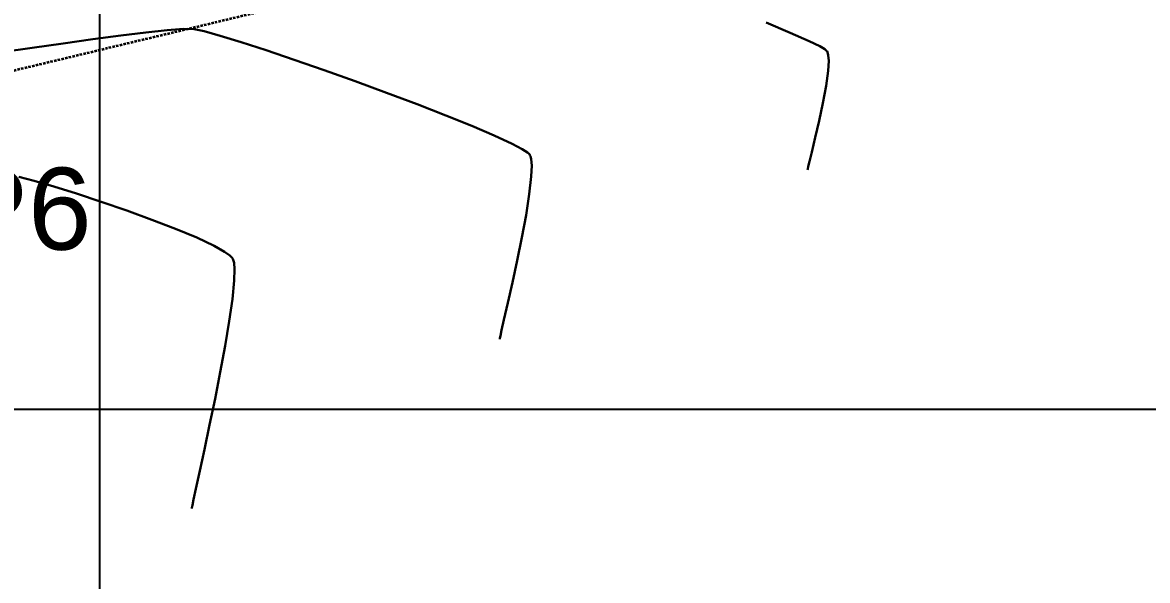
# Model space of a CAD drawing. Header units: millimetres. Extents: x 736950 to 738835, y 8500595 to 8502131.
# Drawn here: x 737894.3 to 737976.7, y 8501187.5 to 8501228.3 of the extents above; entities that cross this region are included whole.
import ezdxf
from ezdxf.enums import TextEntityAlignment as Align

# ---------------------------------------------------------------- set-up
doc = ezdxf.new("R2010")
doc.units = ezdxf.units.MM
doc.linetypes.add('DASHED', pattern=[0.75, 0.5, -0.25])
for name, color, linetype, lineweight in [('CONT-MJR', 80, 'Continuous', 30), ('COTAS', 40, 'Continuous', 5), ('CUADROS', 9, 'Continuous', 20), ('PERIMETRO', 7, 'Continuous', 35), ('pista', 251, 'Continuous', 5)]:
    doc.layers.add(name, color=color, linetype=linetype, lineweight=lineweight)
doc.layers.add('Cuadricula Coordenadas', color=5, linetype='Continuous')
doc.styles.add('COTAS', font='arial.ttf')
doc.styles.add('CUADROS', font='arial.ttf')
doc.dimstyles.new('Copy of GenDist', dxfattribs={"dimtxt": 0.5, "dimasz": 2, "dimexe": 0.18, "dimexo": 0.0625, "dimgap": 1, "dimtad": 2, "dimzin": 1, "dimdsep": 46, "dimtxsty": 'COTAS', "dimcen": 0.09, "dimse1": 1, "dimse2": 1, "dimsd1": 1, "dimsd2": 1, "dimadec": 0, "dimazin": 0, "dimtfac": 1, "dimtofl": 0, "dimtmove": 0, "dimatfit": 3, "dimfxl": 1, "dimtolj": 1, "dimtzin": 0, "dimarcsym": 0})

# ---------------------------------------------------------------- blocks, each defined once
blk = doc.blocks.new('*D155')
at = {"layer": 'Defpoints', "color": 0, "transparency": 16777216}
for p in [(737966.4867712476, 8501243.024781588), (737966.6724460351, 8501242.248666123), (737892.6513328892, 8501224.540148428)]:
    blk.add_point(p, dxfattribs=at)
at = {"layer": 'COTAS', "color": 0, "transparency": 16777216, "insert": (737929.1841467142, 8501235.391358722), "char_height": 0.5, "attachment_point": 5, "rotation": 13.45433814943491, "style": 'COTAS'}
blk.add_mtext('\\A1;76.11', dxfattribs=at)

msp = doc.modelspace()

# ---------------------------------------------------------------- hatches: boundary and pattern name
at = {"layer": 'pista'}
h = msp.add_hatch(dxfattribs=at)
h.set_pattern_fill('HONEY', color=256, scale=3, angle=9.94991650582834, style=0)
h.set_pattern_definition([(9.94991650582834, (1479841.21072825, -18.49207214638591), (0.4979252195647159, 0.4170677100899267), [0.375, -0.75]), (129.9499165058283, (1479841.21072825, -18.49207214638591), (-0.6101538418184378, 0.222682034283025), [0.3749999999999999, -0.7499999999999998]), (69.94991650582834, (1479841.21072825, -18.49207214638591), (-0.112228622253722, 0.6397497443729518), [-0.75, 0.375])])
h.paths.add_polyline_path([(737744.7999806425, 8501250.923935566), (737743.4751223363, 8501250.754223157), (737756.465848178, 8501242.026572531), (737763.5739612179, 8501242.006896213), (737770.002546867, 8501243.455222024), (737769.8468594846, 8501244.342704736), (737763.4750639071, 8501242.907173423), (737756.7405500773, 8501242.925815564)])
h.paths.add_polyline_path([(737794.2809870465, 8501256.017245878), (737809.7820272583, 8501263.709828075), (737823.391616501, 8501273.483615467), (737837.0791595323, 8501280.557800073), (737851.5530432165, 8501285.77819753), (737870.8510758049, 8501293.050216693, -0.9976846880626209), (737871.0089264096, 8501292.63424804), (737865.2748787645, 8501289.581801567, 0.7845063948290762), (737866.1540430214, 8501286.121818589), (737883.2588851704, 8501291.348365877), (737897.4188924351, 8501296.516943583), (737903.2981396064, 8501301.44146652, -0.5512150924587264), (737904.1219025984, 8501301.177325813), (737906.855912117, 8501297.98174819, 0.5618964424650519), (737910.2738656431, 8501298.536066804), (737914.22079628, 8501308.558674501), (737925.6412323939, 8501300.72656757, 0.340189525830376), (737928.7023693406, 8501300.894137181), (737936.9171069289, 8501306.117412793, -0.358727273887905), (737938.1716059428, 8501305.962964654), (737943.1732157968, 8501301.051021611, 0.3417074120720416), (737946.0555081918, 8501300.709858142), (737955.8779356404, 8501307.072689936), (737971.8320576148, 8501314.464803053), (737988.5677626224, 8501323.411181662), (738023.1375471824, 8501336.282937778), (738044.4246208373, 8501357.728329657), (738061.4456776979, 8501362.208386911), (738078.9085143938, 8501363.070318012), (738112.0997810266, 8501372.051506756), (738118.6561313582, 8501373.365123207), (738128.3493353954, 8501376.976906104), (738155.2251721952, 8501366.826195797), (738176.6167526407, 8501363.543890122), (738193.8053773039, 8501353.328603027), (738204.7313956148, 8501340.877429372), (738207.705198212, 8501335.751671141), (738214.35685511, 8501331.742925933), (738229.9282901662, 8501313.374534177), (738233.5603594936, 8501308.186787868), (738234.53883727, 8501308.358438132), (738230.6417003467, 8501313.924784988), (738214.9478837823, 8501332.43754055), (738208.3676942562, 8501336.403214611), (738205.4657963786, 8501341.405035153), (738194.387784551, 8501354.029418997), (738176.9261677533, 8501364.406946706), (738155.4549153853, 8501367.70147717), (738128.3514754312, 8501377.93815071), (738118.4090486554, 8501374.233504975), (738111.8936108743, 8501372.928085677), (738078.7671659255, 8501363.964436961), (738061.3074614278, 8501363.102660457), (738043.958527311, 8501358.536303693), (738022.6381405202, 8501337.057350922), (737988.196920163, 8501324.233464561), (737971.4304040315, 8501315.270615296), (737955.4419368334, 8501307.862588815), (737945.5806043665, 8501301.47455489, -0.3391433520832071), (737943.8038299843, 8501301.693147572), (737938.8116631231, 8501306.59581691, 0.3560082385246841), (737936.4342009705, 8501306.876887502), (737928.158540546, 8501301.61487459, -0.3502196171718997), (737926.1502499409, 8501301.468794718), (737914.5128481541, 8501309.44969617, 0.4302069892023044), (737913.4330382891, 8501309.014522241), (737909.4507249827, 8501298.90206584, -0.5704007069138802), (737907.5397775185, 8501298.566836312), (737904.9064502402, 8501301.644734057, 0.4931454261128044), (737902.7202336333, 8501302.131411942), (737896.9620044216, 8501297.308254998), (737882.9728831241, 8501292.20205278), (737866.0373022418, 8501287.027224885, -0.7384715771871906), (737865.6977918843, 8501288.787355538), (737871.5108758068, 8501291.881875956, 0.9119586051647783), (737870.5337161538, 8501293.892406015), (737851.2416702455, 8501286.62264278), (737836.7183275839, 8501281.384406622), (737822.9200107896, 8501274.252970394), (737809.3164408724, 8501264.483505804), (737793.8201376351, 8501256.79327439), (737778.9884914039, 8501246.402265295), (737769.846859484, 8501244.34270474), (737770.0025468671, 8501243.455222024), (737779.3594973255, 8501245.563292695)])
h.paths.add_polyline_path([(738260.5182952256, 8501271.251537092), (738234.538837269, 8501308.358438132), (738233.56035949, 8501308.186787868), (738259.6897886079, 8501270.86568047), (738269.3749442189, 8501234.589470252), (738274.5057655985, 8501215.583008338), (738279.7983711922, 8501189.602392923), (738280.7089290785, 8501189.641305126), (738275.382018582, 8501215.790318219), (738270.2441657205, 8501234.822827347)])

# ---------------------------------------------------------------- linework, layer by layer
at = {"layer": 'CONT-MJR'}
for points, elevation in [([(737950.5187796081, 8501227.55586629), (737948.7451974365, 8501228.301101835)], 3595), ([(737903.3779079654, 8501227.57842128), (737901.5451642117, 8501227.350988952)], 3600), ([(737904.9283425127, 8501227.742085151), (737903.3779079654, 8501227.57842128)], 3600), ([(737906.1256585014, 8501227.825513773), (737904.9283425127, 8501227.742085151)], 3600), ([(737908.8119203646, 8501227.33136505), (737907.6399009054, 8501227.656692253)], 3600), ([(737897.3159864923, 8501226.770686116), (737895.0611712314, 8501226.450749194)], 3600), ([(737899.5009206034, 8501227.076254966), (737897.3159864923, 8501226.770686116)], 3600), ([(737901.5451642117, 8501227.350988952), (737899.5009206034, 8501227.076254966)], 3600), ([(737952.6754447891, 8501226.557485754), (737951.8992432725, 8501226.940136245)], 3595), ([(737953.0436017226, 8501226.34297058), (737952.6754447891, 8501226.557485754)], 3595), ([(737953.3009669827, 8501225.913579483), (737953.2488558603, 8501226.118406903)], 3595), ([(737953.2907742744, 8501224.769022442), (737953.3304600164, 8501225.496673545)], 3595), ([(737953.1395750026, 8501223.653955828), (737953.2907742744, 8501224.769022442)], 3595), ([(737952.6325279316, 8501221.111248724), (737952.908405889, 8501222.402028166)], 3595), ([(737930.1649240372, 8501219.427984213), (737928.8645748426, 8501220.03304173)], 3600), ([(737931.4308309387, 8501218.654723784), (737931.2845930982, 8501218.786076728)], 3600), ([(737931.4722085989, 8501218.598684508), (737931.4308309387, 8501218.654723784)], 3600), ([(737931.5103115077, 8501218.517116962), (737931.4722085989, 8501218.598684508)], 3600), ([(737931.5661201383, 8501218.298180994), (737931.5103115077, 8501218.517116962)], 3600), ([(737931.5708910384, 8501217.022010755), (737931.6022131379, 8501217.841134124)], 3600), ([(737895.1973872592, 8501216.709867608), (737894.0674408185, 8501217.004319152)], 3605), ([(737951.7871476072, 8501217.519798644), (737951.7981689399, 8501217.580058137)], 3595), ([(737896.6367778532, 8501216.291690053), (737895.1973872592, 8501216.709867608)], 3605), ([(737898.3020727078, 8501215.77427384), (737896.6367778532, 8501216.291690053)], 3605), ([(737909.1183234364, 8501211.528953742), (737908.3595973602, 8501211.957055923)], 3605), ([(737909.6785824308, 8501211.077881617), (737909.5109102138, 8501211.245731762)], 3605), ([(737909.7321978917, 8501211.000833593), (737909.6785824308, 8501211.077881617)], 3605), ([(737909.7688854642, 8501210.921975072), (737909.7321978917, 8501211.000833593)], 3605), ([(737909.8377229341, 8501209.411249781), (737909.861695116, 8501210.248158382)], 3605), ([(737909.4736603705, 8501206.438279917), (737909.703417239, 8501208.058548877)], 3605), ([(737908.8155760246, 8501202.70815167), (737909.1703980563, 8501204.628721362)], 3605), ([(737929.2593692408, 8501205.12552054), (737929.2706768836, 8501205.188561905)], 3600), ([(737908.431140004, 8501200.754849296), (737908.8155760246, 8501202.70815167)], 3605), ([(737907.319605286, 8501195.48133068), (737907.6612089063, 8501197.063160345)], 3605), ([(737906.8660519841, 8501193.393200915), (737907.0361705882, 8501194.179882172)], 3605)]:
    msp.add_lwpolyline(points, dxfattribs=dict(at, elevation=elevation))
at = {"layer": 'CONT-MJR', "extrusion": (-0.01716016555535793, -0.9998527535182933, 0), "elevation": -8512638.6409069}
msp.add_lwpolyline([(591915.7681700103, 3600.000000000013), (591914.994668037, 3600.000000000013)], dxfattribs=at)
at = {"layer": 'CONT-MJR', "extrusion": (-0.2054776196131246, -0.978661814846234, 0), "elevation": -8471450.39226062}
msp.add_lwpolyline([(-1024649.992632065, 3600.000000000006), (-1024650.749639557, 3600.000000000006)], dxfattribs=at)
at = {"layer": 'CONT-MJR', "extrusion": (-0.4073483165245977, -0.9132728776354724, 0), "elevation": -8064543.454883316}
msp.add_lwpolyline([(-2789009.027879597, 3595.00000000001), (-2789010.539436215, 3595.00000000001)], dxfattribs=at)
at = {"layer": 'CONT-MJR', "extrusion": (0.2936719581844321, 0.9559062616052482, 0), "elevation": 8343079.563139728}
msp.add_lwpolyline([(1791198.819570396, 3600.000000000001), (1791200.423564625, 3600.000000000001)], dxfattribs=at)
at = {"layer": 'CONT-MJR', "extrusion": (-0.3089520666024214, -0.9510776101570749, 0), "elevation": -8313305.451826645}
msp.add_lwpolyline([(-1924659.681083106, 3600), (-1924661.599538875, 3600)], dxfattribs=at)
at = {"layer": 'CONT-MJR', "extrusion": (0.1396362311665163, -0.9902028695906772, 0), "elevation": -8314901.94123369}
msp.add_lwpolyline([(1917745.028904261, 3600.000000000006), (1917742.752717099, 3600.000000000006)], dxfattribs=at)
at = {"layer": 'CONT-MJR', "extrusion": (-0.3196892637963469, -0.9475224401634771, 0), "elevation": -8291005.255770102}
msp.add_lwpolyline([(-2018560.26777995, 3600.000000000013), (-2018562.42711252, 3600.000000000013)], dxfattribs=at)
at = {"layer": 'CONT-MJR', "extrusion": (0.6144745163639991, 0.7889366696631799, 0), "elevation": 7160382.538642614}
msp.add_lwpolyline([(4641588.557288409, 3595), (4641588.729010787, 3595)], dxfattribs=at)
at = {"layer": 'CONT-MJR', "extrusion": (0.7770876685661245, 0.6293923699588876, 0), "elevation": 5924061.244588401}
msp.add_lwpolyline([(6141735.923861499, 3595.000000000013), (6141735.976514668, 3595.000000000013)], dxfattribs=at)
at = {"layer": 'CONT-MJR', "extrusion": (0.9053974275952456, 0.4245650693402746, 0), "elevation": 4277464.629638433}
msp.add_lwpolyline([(7383679.086740756, 3595), (7383679.173032728, 3595)], dxfattribs=at)
at = {"layer": 'CONT-MJR', "extrusion": (0.9975070912371741, 0.07056630167120857, 0), "elevation": 1336013.723109192}
msp.add_lwpolyline([(8427958.079801619, 3595.000000000011), (8427958.49774946, 3595.000000000011)], dxfattribs=at)
at = {"layer": 'CONT-MJR', "extrusion": (-0.328332221287551, -0.9445623073489555, 0), "elevation": -8272218.260174457}
msp.add_lwpolyline([(-2094217.996661508, 3600), (-2094220.323152115, 3600)], dxfattribs=at)
at = {"layer": 'CONT-MJR', "extrusion": (-0.3361115103619647, -0.9418221979769849, 0), "elevation": -8254664.439481921}
msp.add_lwpolyline([(-2162371.033770088, 3600), (-2162373.453651619, 3600)], dxfattribs=at)
at = {"layer": 'CONT-MJR', "extrusion": (-0.3438329629349455, -0.9390308267567026, 0), "elevation": -8236632.171657152}
msp.add_lwpolyline([(-2230070.19720121, 3600), (-2230072.636699909, 3600)], dxfattribs=at)
at = {"layer": 'CONT-MJR', "extrusion": (0.9833760086008214, -0.1815809067834986, 0), "elevation": -817974.4869249159}
msp.add_lwpolyline([(8493896.312206214, 3595.000000000006), (8493897.585297741, 3595.000000000006)], dxfattribs=at)
at = {"layer": 'CONT-MJR', "extrusion": (-0.3522107600554415, -0.9359207127215255, 0), "elevation": -8216374.550475096}
msp.add_lwpolyline([(-2303584.353162312, 3600.000000000013), (-2303586.738529282, 3600.000000000013)], dxfattribs=at)
at = {"layer": 'CONT-MJR', "extrusion": (-0.3621030694130336, -0.9321380622642012, 0), "elevation": -8191517.162706014}
msp.add_lwpolyline([(-2390470.122320647, 3600), (-2390472.37987009, 3600)], dxfattribs=at)
at = {"layer": 'CONT-MJR', "extrusion": (-0.3748324103001827, -0.927092586632293, 0), "elevation": -8158017.759715853}
msp.add_lwpolyline([(-2502406.19684351, 3600), (-2502408.253018625, 3600)], dxfattribs=at)
at = {"layer": 'CONT-MJR', "extrusion": (0.9741992767372517, -0.2256895416376576, 0), "elevation": -1199723.775083042}
msp.add_lwpolyline([(8448430.385107238, 3595.00000000001), (8448431.649347493, 3595.00000000001)], dxfattribs=at)
at = {"layer": 'CONT-MJR', "extrusion": (-0.3928780095281645, -0.9195905989238841, 0), "elevation": -8107558.045256119}
msp.add_lwpolyline([(-2661349.958604794, 3600.00000000001), (-2661351.740120595, 3600.00000000001)], dxfattribs=at)
at = {"layer": 'CONT-MJR', "extrusion": (0.4702045367787753, 0.8825574732518315, 0), "elevation": 7849792.849294323}
msp.add_lwpolyline([(3346045.311599917, 3600.000000000003), (3346046.161398375, 3600.000000000003)], dxfattribs=at)
at = {"layer": 'CONT-MJR', "extrusion": (0.9720488930584857, -0.2347785115886307, 0), "elevation": -1278577.987798715}
msp.add_lwpolyline([(8436855.621986505, 3595.00000000001), (8436856.727337465, 3595.00000000001)], dxfattribs=at)
at = {"layer": 'CONT-MJR', "extrusion": (0.5482301021527399, 0.8363275405566868, 0), "elevation": 7514359.542628038}
msp.add_lwpolyline([(4043471.787170062, 3600.00000000001), (4043472.229189558, 3600.00000000001)], dxfattribs=at)
at = {"layer": 'CONT-MJR', "extrusion": (0.9717357503799599, -0.2360712422839692, 0), "elevation": -1289798.858589313}
msp.add_lwpolyline([(8435146.800538246, 3595), (8435147.500874562, 3595)], dxfattribs=at)
at = {"layer": 'CONT-MJR', "extrusion": (0.9968963768554802, 0.07872492497561673, 0), "elevation": 1404899.077358095}
msp.add_lwpolyline([(8416739.654664407, 3600.000000000003), (8416740.113134196, 3600.000000000003)], dxfattribs=at)
at = {"layer": 'CONT-MJR', "extrusion": (0.977860461099373, -0.2092580192454322, 0), "elevation": -1057334.066350822}
msp.add_lwpolyline([(8467426.874325182, 3595), (8467427.049734712, 3595)], dxfattribs=at)
at = {"layer": 'CONT-MJR', "extrusion": (0.9735856520650187, -0.2283220928713048, 0), "elevation": -1222556.510647239}
msp.add_lwpolyline([(8445154.33539964, 3595.00000000001), (8445154.71856632, 3595.00000000001)], dxfattribs=at)
at = {"layer": 'CONT-MJR', "extrusion": (0.9936615235794632, -0.112413418050249, 0), "elevation": -222396.6540022123}
msp.add_lwpolyline([(8530284.36446528, 3600.000000000013), (8530285.668541934, 3600.000000000013)], dxfattribs=at)
at = {"layer": 'CONT-MJR', "extrusion": (0.3113096988773325, 0.9503085137916553, 0), "elevation": 8308492.626092701}
msp.add_lwpolyline([(1945277.98182687, 3605.000000000003), (1945279.884008318, 3605.000000000003)], dxfattribs=at)
at = {"layer": 'CONT-MJR', "extrusion": (-0.3254547578478705, -0.9455576135773982, 0), "elevation": -8278541.84162911}
msp.add_lwpolyline([(-2069031.88773816, 3605.000000000006), (-2069033.861688422, 3605.000000000006)], dxfattribs=at)
at = {"layer": 'CONT-MJR', "extrusion": (0.9876850676307743, -0.1564551283250021, 0), "elevation": -601214.948649139}
msp.add_lwpolyline([(8511975.452819796, 3600.00000000001), (8511976.985158794, 3600.00000000001)], dxfattribs=at)
at = {"layer": 'CONT-MJR', "extrusion": (0.341055158408184, 0.9400432856646382, 0), "elevation": 8243174.923403839}
msp.add_lwpolyline([(2205721.314032834, 3605.00000000001), (2205723.273270577, 3605.00000000001)], dxfattribs=at)
at = {"layer": 'CONT-MJR', "extrusion": (0.3602733424364061, 0.9328467820224821, 0), "elevation": 8196177.078184218}
msp.add_lwpolyline([(2374407.675887559, 3605), (2374409.534191635, 3605)], dxfattribs=at)
at = {"layer": 'CONT-MJR', "extrusion": (0.9831788879679348, -0.1826452141561203, 0), "elevation": -827187.7290457113}
msp.add_lwpolyline([(8492992.266584322, 3600), (8492993.93528584, 3600)], dxfattribs=at)
at = {"layer": 'CONT-MJR', "extrusion": (-0.3866109638433374, -0.9222428978507375, 0), "elevation": -8125465.875120634}
msp.add_lwpolyline([(-2606132.403993703, 3605.00000000001), (-2606134.075698392, 3605.00000000001)], dxfattribs=at)
at = {"layer": 'CONT-MJR', "extrusion": (-0.4273564654883187, -0.9040832104432266, 0), "elevation": -8001152.907205279}
msp.add_lwpolyline([(-2965917.335576775, 3605), (-2965918.736313646, 3605)], dxfattribs=at)
at = {"layer": 'CONT-MJR', "extrusion": (0.979872295195748, -0.1996253618852494, 0), "elevation": -973979.6113101201}
msp.add_lwpolyline([(8477410.682135237, 3600.000000000003), (8477412.393891018, 3600.000000000003)], dxfattribs=at)
at = {"layer": 'CONT-MJR', "extrusion": (0.5850656560270014, 0.810985929679236, 0), "elevation": 7326088.217608608}
msp.add_lwpolyline([(4375332.503783512, 3605.000000000013), (4375332.98786932, 3605.000000000013)], dxfattribs=at)
at = {"layer": 'CONT-MJR', "extrusion": (0.9692388067029467, 0.2461221964412155, 0), "elevation": 2807547.488375552}
msp.add_lwpolyline([(8058087.334111676, 3605.000000000006), (8058087.556451662, 3605.000000000006)], dxfattribs=at)
at = {"layer": 'CONT-MJR', "extrusion": (0.9965648365328865, 0.08281622175746402, 0), "elevation": 1439413.13381451}
msp.add_lwpolyline([(8410896.294544503, 3605.00000000001), (8410896.75444047, 3605.00000000001)], dxfattribs=at)
at = {"layer": 'CONT-MJR', "extrusion": (0.9774752463522767, -0.2110500954004911, 0), "elevation": -1072872.535882876}
msp.add_lwpolyline([(8465461.863252537, 3600.000000000006), (8465463.52414189, 3600.000000000006)], dxfattribs=at)
at = {"layer": 'CONT-MJR', "extrusion": (0.9951071850720914, -0.09880126627679656, 0), "elevation": -105630.8732622259}
msp.add_lwpolyline([(8532519.63395031, 3605), (8532520.993302273, 3605)], dxfattribs=at)
at = {"layer": 'CONT-MJR', "extrusion": (0.9758307675075589, -0.2185276028002155, 0), "elevation": -1137653.901698047}
msp.add_lwpolyline([(8456998.16709286, 3600.000000000013), (8456999.68288909, 3600.000000000013)], dxfattribs=at)
at = {"layer": 'CONT-MJR', "extrusion": (0.9749563469724962, -0.2223963162870412, 0), "elevation": -1171187.899957654}
msp.add_lwpolyline([(8452418.099301202, 3600.000000000003), (8452419.375613913, 3600.000000000003)], dxfattribs=at)
at = {"layer": 'CONT-MJR', "extrusion": (0.986245998082774, -0.1652840925973002, 0), "elevation": -677353.926788516}
msp.add_lwpolyline([(8506243.691607663, 3605.000000000003), (8506245.526401985, 3605.000000000003)], dxfattribs=at)
at = {"layer": 'CONT-MJR', "extrusion": (0.9751155266491441, -0.2216973380258825, 0), "elevation": -1165128.277996384}
msp.add_lwpolyline([(8453254.736740084, 3600.000000000013), (8453255.521881193, 3600.000000000013)], dxfattribs=at)
at = {"layer": 'CONT-MJR', "extrusion": (0.9798215737602164, -0.1998741694017841, 0), "elevation": -976132.3066595958}
msp.add_lwpolyline([(8477157.246769063, 3600.00000000001), (8477157.434499225, 3600.00000000001)], dxfattribs=at)
at = {"layer": 'CONT-MJR', "extrusion": (0.9766224874971055, -0.2149616638262884, 0), "elevation": -1106754.894831824}
msp.add_lwpolyline([(8461094.84949529, 3600.000000000013), (8461095.269004561, 3600.000000000013)], dxfattribs=at)
at = {"layer": 'CONT-MJR', "extrusion": (0.9795248448800102, -0.2013233177324281, 0), "elevation": -988690.2991276212}
msp.add_lwpolyline([(8475693.576592714, 3605.000000000013), (8475695.524227427, 3605.000000000013)], dxfattribs=at)
at = {"layer": 'CONT-MJR', "extrusion": (0.9782989841073071, -0.2071982087147745, 0), "elevation": -1039538.488092453}
msp.add_lwpolyline([(8469605.596185189, 3605.000000000006), (8469607.41968944, 3605.000000000006)], dxfattribs=at)
at = {"layer": 'CONT-MJR', "extrusion": (0.9770966404184364, -0.2127960415115968, 0), "elevation": -1088013.983616944}
msp.add_lwpolyline([(8463511.969008295, 3605.000000000006), (8463513.30096304, 3605.000000000006)], dxfattribs=at)
at = {"layer": 'CONT-MJR', "extrusion": (0.9811918097689766, -0.1930353139772117, 0), "elevation": -917002.3678761837}
msp.add_lwpolyline([(8483742.802194124, 3605.000000000013), (8483742.989962284, 3605.000000000013)], dxfattribs=at)
at = {"layer": 'CONT-MJR', "extrusion": (0.9786648491184589, -0.205463167258622, 0), "elevation": -1024518.608316894}
msp.add_lwpolyline([(8471431.407007746, 3605.000000000013), (8471431.831324749, 3605.000000000013)], dxfattribs=at)
at = {"layer": 'CONT-MJR', "extrusion": (0.9847518327034449, -0.1739650194355364, 0), "elevation": -752255.1524175107}
msp.add_lwpolyline([(8499935.081159024, 3605), (8499935.144583886, 3605)], dxfattribs=at)
at = {"layer": 'Cuadricula Coordenadas', "color": 8}
for p, q in [((737900, 8500595.507225098), (737900, 8502130.641312933)), ((736950.2264744169, 8501200), (738552.8979275209, 8501200))]:
    msp.add_line(p, q, dxfattribs=at)
at = {"layer": 'PERIMETRO', "linetype": 'DASHED', "ltscale": 0.35}
msp.add_lwpolyline([(737683.200969866, 8501281.329551859), (737744.6024409891, 8501182.423775388), (737752.754863814, 8501178.840202238), (737760.1534312089, 8501181.935448542), (737818.0712830903, 8501217.512164854), (737892.6513328891, 8501224.540148428), (737966.6724460352, 8501242.248666123), (737994.6087461784, 8501268.421881564), (738169.7309229737, 8501324.89666196), (738221.1104446506, 8501260.626977284), (738220.501630505, 8501242.23256058), (738236.8284346196, 8501144.032219619), (738320.8206677334, 8501132.278902221)], dxfattribs=at)

# ---------------------------------------------------------------- texts
at = {"layer": 'CUADROS', "style": 'CUADROS'}
msp.add_text('P6', height=6, dxfattribs=at).set_placement((737894.2878350889, 8501214.674964163), align=Align.MIDDLE_CENTER)

# ---------------------------------------------------------------- dimensions: what is measured, and where the dimension line sits
at = {"layer": 'COTAS'}
dim = msp.add_aligned_dim(p1=(737892.6513328891, 8501224.540148428), p2=(737966.6724460353, 8501242.248666123), distance=0.798016505607991, dimstyle='Copy of GenDist', dxfattribs=at)
dim.commit()
dim.dimension.update_dxf_attribs({"geometry": '*D155', "text_midpoint": (737929.1841467142, 8501235.391358722)})

doc.saveas('drawing.dxf')
